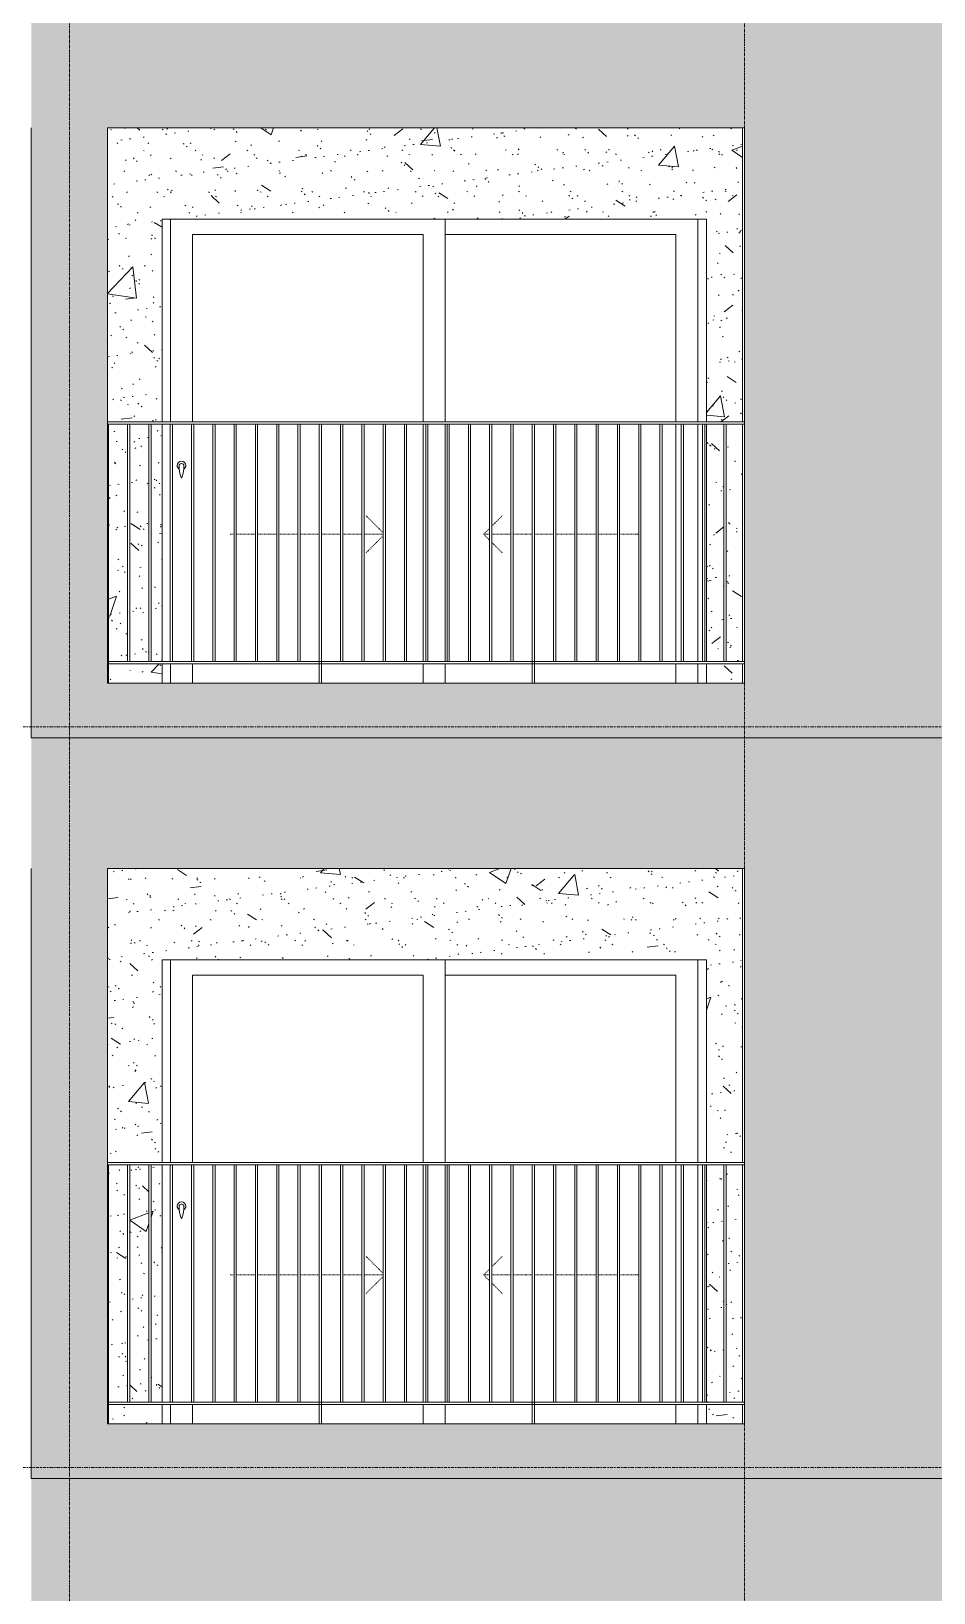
# Model space of a CAD drawing. Header units: millimetres. Extents: x 9199 to 175431, y -4466 to 35300.
# Drawn here: x 45162 to 49306, y 18625 to 25793 of the extents above; entities that cross this region are included whole.
import ezdxf

# ---------------------------------------------------------------- set-up
doc = ezdxf.new("R2010")
doc.units = ezdxf.units.MM
for name, pattern in [('Centre', [31.75, 6.35, -4.7625, 15.875, -4.7625]), ('Dash', [6, 3, -3]), ('Grid Line', [22.225, 12.7, -3.175, 3.175, -3.175])]:
    doc.linetypes.add(name, pattern=pattern)
for name, color, linetype, lineweight in [('0-1', 7, 'Continuous', 5), ('A-DOOR', 31, 'Continuous', 9), ('A-DOOR-FRAM', 31, 'Continuous', 9), ('A-DOOR-HDLN', 31, 'Dash', 18), ('A-FLOR-HRAL', 11, 'Continuous', 9), ('A-FLOR-LEVL-2', 51, 'Centre', 9), ('A-WALL', 113, 'Continuous', 9), ('A-WALL-PATT', 111, 'Continuous', 9), ('A-WALL-PATT-1', 9, 'Continuous', 9), ('A-WALL-PATT-2', 111, 'Continuous', 5), ('I-WALL-1', 7, 'Continuous', 9), ('S-GRID-1', 1, 'Grid Line', 9)]:
    doc.layers.add(name, color=color, linetype=linetype, lineweight=lineweight)
pattern_1 = [(50, (51388.9, 1200), (1093.104, -95.634), [114.3, -1257.3]), (355, (51388.9, 1200), (-211.46, 1146.34), [91.44, -1005.84]), (100.451, (51480, 1192), (881.656, 1050.7), [97.14, -1068.54]), (46.184, (51389, 1504.8), (1626.475, -252.26), [171.45, -1885.95]), (96.636, (51524.5, 1483.8), (1424.42, 1484.57), [145.71, -1602.81]), (351.184, (51389, 1504.8), (1424.43, 1484.55), [137.16, -1508.76]), (21, (51541.3, 1428.6), (909.686, -613.59), [114.3, -1257.3]), (326, (51541.3, 1428.6), (370.81, 1105.13), [91.44, -1005.84]), (71.451, (51617.1, 1377.5), (1280.503, 491.53), [97.14, -1068.54]), (37.5, (51388.93, 1200), (18.5313, 507.33), [50.292, -943.356, 50.292, -970.788, -1009.65]), (37.5, (51388.93, 1200), (18.5313, 507.33), [-2014.728, 50.292, -959.358]), (7.5, (51388.93, 1200), (400.918, 601.084), [50.292, -531.876, 50.292, -920.496, -384.81]), (7.5, (51388.93, 1200), (400.918, 601.084), [-1552.956, 50.292, -334.518]), (327.5, (51049.1, 1200), (813.545, -34.374), [50.292, -330.708, 50.292, -1138.428, -1577.34]), (327.5, (51049.1, 1200), (813.545, -34.374), [-1569.72, 50.292, -1527.048]), (317.5, (50896.7, 1200), (888.775, 152.56), [50.292, -445.008, 50.292, -739.14, -1120.14]), (317.5, (50896.7, 1200), (888.775, 152.56), [-1284.73, 50.29, -1069.85])]
pattern_2 = [(37.5, (51388.93, 1200), (-4.79953, 146.8239), [5.029, -110.795, 5.029, -124.511, -123.825]), (37.5, (51388.93, 1200), (-4.79953, 146.8239), [-245.364, 5.029, -118.796]), (7.5, (51388.93, 1200), (134.8574, 215.0472), [5.029, -57.455, 5.029, -99.365, -40.005]), (7.5, (51388.93, 1200), (134.8574, 215.0472), [-166.878, 5.029, -34.976]), (327.5, (51295.21, 1200), (237.29776, 0.4316), [5.029, -33.071, 5.029, -132.131, -179.07]), (327.5, (51295.21, 1200), (237.29776, 0.4316), [-175.26, 5.029, -174.041]), (317.5, (51295.2, 1200), (229.067, 66.8792), [5.029, -14.021, 5.029, -84.887, -102.87]), (317.5, (51295.2, 1200), (229.067, 66.8792), [-108.966, 5.029, -97.841])]

# ---------------------------------------------------------------- blocks, each defined once
blk = doc.blocks.new('NCV_TKTC_TANG 6 - 8_rvt-1-TKCS_MẶT ĐỨNG HƯỚNG ĐÔNG')
at = {"layer": 'A-WALL-PATT-1'}
h = blk.add_hatch(dxfattribs=at)
h.set_pattern_fill('FP_2', color=256, style=0, pattern_type=2)
h.set_pattern_definition(pattern_1)
h.paths.add_polyline_path([(48416.1, 22800), (48426.9, 22800), (48426.9, 22890), (48262.4, 22890), (48262.4, 22800)])
h.paths.add_polyline_path([(45516.9, 22800), (45762.4, 22800), (45762.4, 22890), (45516.9, 22890), (45516.9, 22803.9)])
h.paths.add_polyline_path([(45614.7, 22900), (45702.4, 22900), (45702.4, 23990), (45614.7, 23990), (45614.7, 23295.5)])
h.paths.add_polyline_path([(45604.7, 22900), (45604.7, 23990), (45516.9, 23990), (45516.9, 22900)])
h.paths.add_polyline_path([(45762.4, 22900), (45762.4, 23990), (45712.4, 23990), (45712.4, 22900)])
h.paths.add_polyline_path([(48408.9, 22900), (48426.9, 22900), (48426.9, 23990), (48351.8, 23990), (48351.8, 22900), (48356.9, 22900)])
h.paths.add_polyline_path([(48262.4, 22900), (48341.8, 22900), (48341.8, 23990), (48262.4, 23990), (48262.4, 23018.2)])
h.paths.add_polyline_path([(45511.9, 23990), (45511.9, 24000), (45762.4, 24000), (45762.4, 24930), (48262.4, 24930), (48262.4, 24000), (48426.9, 24000), (48426.9, 25350), (45511.5, 25350), (45511.5, 23990)])
h = blk.add_hatch(dxfattribs=at)
h.set_pattern_fill('FP_3', color=256, style=0, pattern_type=2)
h.set_pattern_definition(pattern_2)
h.paths.add_polyline_path([(48416.1, 22800), (48426.9, 22800), (48426.9, 22890), (48262.4, 22890), (48262.4, 22800)])
h.paths.add_polyline_path([(45516.9, 22800), (45762.4, 22800), (45762.4, 22890), (45516.9, 22890), (45516.9, 22803.9)])
h.paths.add_polyline_path([(45614.7, 22900), (45702.4, 22900), (45702.4, 23990), (45614.7, 23990), (45614.7, 23295.5)])
h.paths.add_polyline_path([(45604.7, 22900), (45604.7, 23990), (45516.9, 23990), (45516.9, 22900)])
h.paths.add_polyline_path([(45762.4, 22900), (45762.4, 23990), (45712.4, 23990), (45712.4, 22900)])
h.paths.add_polyline_path([(48408.9, 22900), (48426.9, 22900), (48426.9, 23990), (48351.8, 23990), (48351.8, 22900), (48356.9, 22900)])
h.paths.add_polyline_path([(48262.4, 22900), (48341.8, 22900), (48341.8, 23990), (48262.4, 23990), (48262.4, 23018.2)])
h.paths.add_polyline_path([(45511.9, 23990), (45511.9, 24000), (45762.4, 24000), (45762.4, 24930), (48262.4, 24930), (48262.4, 24000), (48426.9, 24000), (48426.9, 25350), (45511.5, 25350), (45511.5, 23990)])
at = {"layer": 'I-WALL-1'}
for p, q in [((48426.9, 24000), (48426.9, 25350)), ((45762.4, 24000), (45762.4, 24930)), ((45762.4, 24930), (48262.4, 24930)), ((48262.4, 24930), (48262.4, 24000)), ((45762.4, 22900), (45762.4, 23990)), ((48262.4, 23990), (48262.4, 22900)), ((48426.9, 22900), (48426.9, 23990)), ((45762.4, 22800), (45762.4, 22890)), ((48262.4, 22890), (48262.4, 22800)), ((48426.9, 22800), (48426.9, 22890))]:
    blk.add_line(p, q, dxfattribs=at)
blk = doc.blocks.new('NCV_TKTC_TANG 6 - 8_rvt-3-TKCS_MẶT ĐỨNG HƯỚNG ĐÔNG')
at = {"layer": 'A-WALL-PATT-1'}
h = blk.add_hatch(dxfattribs=at)
h.set_pattern_fill('FP_2', color=256, style=0, pattern_type=2)
h.set_pattern_definition(pattern_1)
h.paths.add_polyline_path([(48416.1, 19400), (48426.9, 19400), (48426.9, 19490), (48262.4, 19490), (48262.4, 19400)])
h.paths.add_polyline_path([(45762.4, 19400), (45762.4, 19490), (45516.9, 19490), (45516.9, 19400)])
h.paths.add_polyline_path([(45614.7, 19500), (45702.4, 19500), (45702.4, 20590), (45614.7, 20590), (45614.7, 20049.5)])
h.paths.add_polyline_path([(45604.7, 19500), (45604.7, 20590), (45516.9, 20590), (45516.9, 19500)])
h.paths.add_polyline_path([(45762.4, 19500), (45762.4, 20590), (45712.4, 20590), (45712.4, 19500)])
h.paths.add_polyline_path([(48408.9, 19500), (48426.9, 19500), (48426.9, 20590), (48351.8, 20590), (48351.8, 19500), (48356.9, 19500)])
h.paths.add_polyline_path([(48262.4, 19500), (48341.8, 19500), (48341.8, 20590), (48262.4, 20590), (48262.4, 19618.2)])
h.paths.add_polyline_path([(45511.9, 20590), (45511.9, 20600), (45762.4, 20600), (45762.4, 21530), (48262.4, 21530), (48262.4, 20600), (48426.9, 20600), (48426.9, 21950), (45511.5, 21950), (45511.5, 20590)])
h = blk.add_hatch(dxfattribs=at)
h.set_pattern_fill('FP_3', color=256, style=0, pattern_type=2)
h.set_pattern_definition(pattern_2)
h.paths.add_polyline_path([(48416.1, 19400), (48426.9, 19400), (48426.9, 19490), (48262.4, 19490), (48262.4, 19400)])
h.paths.add_polyline_path([(45762.4, 19400), (45762.4, 19490), (45516.9, 19490), (45516.9, 19400)])
h.paths.add_polyline_path([(45614.7, 19500), (45702.4, 19500), (45702.4, 20590), (45614.7, 20590), (45614.7, 20049.5)])
h.paths.add_polyline_path([(45604.7, 19500), (45604.7, 20590), (45516.9, 20590), (45516.9, 19500)])
h.paths.add_polyline_path([(45762.4, 19500), (45762.4, 20590), (45712.4, 20590), (45712.4, 19500)])
h.paths.add_polyline_path([(48408.9, 19500), (48426.9, 19500), (48426.9, 20590), (48351.8, 20590), (48351.8, 19500), (48356.9, 19500)])
h.paths.add_polyline_path([(48262.4, 19500), (48341.8, 19500), (48341.8, 20590), (48262.4, 20590), (48262.4, 19618.2)])
h.paths.add_polyline_path([(45511.9, 20590), (45511.9, 20600), (45762.4, 20600), (45762.4, 21530), (48262.4, 21530), (48262.4, 20600), (48426.9, 20600), (48426.9, 21950), (45511.5, 21950), (45511.5, 20590)])
at = {"layer": 'I-WALL-1'}
for p, q in [((48426.9, 20600), (48426.9, 21950)), ((45762.4, 20600), (45762.4, 21530)), ((45762.4, 21530), (48262.4, 21530)), ((48262.4, 21530), (48262.4, 20600)), ((45762.4, 19500), (45762.4, 20590)), ((48262.4, 20590), (48262.4, 19500)), ((48426.9, 19500), (48426.9, 20590)), ((45762.4, 19400), (45762.4, 19490)), ((48262.4, 19490), (48262.4, 19400)), ((48426.9, 19400), (48426.9, 19490))]:
    blk.add_line(p, q, dxfattribs=at)
blk = doc.blocks.new('Railing - 10mm-1251313-TKCS_MẶT ĐỨNG HƯỚNG ĐÔNG')
at = {"layer": 'A-FLOR-HRAL'}
for p, q in [((70204.4, 2500), (70204.4, 3590)), ((70214.4, 2500), (70214.4, 3590))]:
    blk.add_line(p, q, dxfattribs=at)
blk = doc.blocks.new('Railing - 50 x 10mm-V52-TKCS_MẶT ĐỨNG HƯỚNG ĐÔNG')
at = {"layer": 'A-FLOR-HRAL'}
for p, q in [((71081.4, 6990), (71091.4, 6990)), ((71081.4, 5800), (71081.4, 6990)), ((71091.4, 5800), (71091.4, 6990))]:
    blk.add_line(p, q, dxfattribs=at)
blk = doc.blocks.new('Railing - 50 x 10mm-V59-TKCS_MẶT ĐỨNG HƯỚNG ĐÔNG')
at = {"layer": 'A-FLOR-HRAL'}
for p in [(22436.9, 6990), (22442.4, 5800)]:
    blk.add_line(p, (22442.4, 6990), dxfattribs=at)
blk = doc.blocks.new('Railing - Railing-3822139-TKCS_MẶT ĐỨNG HƯỚNG ĐÔNG')
at = {"layer": 'A-FLOR-HRAL'}
for p, q in [((45511.9, 19490), (45511.9, 19500)), ((45511.9, 19500), (48436.9, 19500)), ((48436.9, 19490), (45511.9, 19490))]:
    blk.add_line(p, q, dxfattribs=at)
for name, p in [('Railing - 50 x 10mm-V59-TKCS_MẶT ĐỨNG HƯỚNG ĐÔNG', (23074.6, 13600)), ('Railing - 10mm-1251313-TKCS_MẶT ĐỨNG HƯỚNG ĐÔNG', (-24599.7, 17000)), ('Railing - 10mm-1251313-TKCS_MẶT ĐỨNG HƯỚNG ĐÔNG', (-24501.9, 17000)), ('Railing - 10mm-1251313-TKCS_MẶT ĐỨNG HƯỚNG ĐÔNG', (-24404.2, 17000)), ('Railing - 10mm-1251313-TKCS_MẶT ĐỨNG HƯỚNG ĐÔNG', (-24306.4, 17000)), ('Railing - 10mm-1251313-TKCS_MẶT ĐỨNG HƯỚNG ĐÔNG', (-24208.7, 17000)), ('Railing - 10mm-1251313-TKCS_MẶT ĐỨNG HƯỚNG ĐÔNG', (-24110.9, 17000)), ('Railing - 10mm-1251313-TKCS_MẶT ĐỨNG HƯỚNG ĐÔNG', (-24013.2, 17000)), ('Railing - 10mm-1251313-TKCS_MẶT ĐỨNG HƯỚNG ĐÔNG', (-23915.4, 17000)), ('Railing - 10mm-1251313-TKCS_MẶT ĐỨNG HƯỚNG ĐÔNG', (-23817.7, 17000)), ('Railing - 50 x 10mm-V52-TKCS_MẶT ĐỨNG HƯỚNG ĐÔNG', (-24596.9, 13600)), ('Railing - 10mm-1251313-TKCS_MẶT ĐỨNG HƯỚNG ĐÔNG', (-23622.2, 17000)), ('Railing - 10mm-1251313-TKCS_MẶT ĐỨNG HƯỚNG ĐÔNG', (-23524.4, 17000)), ('Railing - 10mm-1251313-TKCS_MẶT ĐỨNG HƯỚNG ĐÔNG', (-23426.6, 17000)), ('Railing - 10mm-1251313-TKCS_MẶT ĐỨNG HƯỚNG ĐÔNG', (-23328.9, 17000)), ('Railing - 10mm-1251313-TKCS_MẶT ĐỨNG HƯỚNG ĐÔNG', (-23231.1, 17000)), ('Railing - 10mm-1251313-TKCS_MẶT ĐỨNG HƯỚNG ĐÔNG', (-23133.4, 17000)), ('Railing - 10mm-1251313-TKCS_MẶT ĐỨNG HƯỚNG ĐÔNG', (-23035.6, 17000)), ('Railing - 10mm-1251313-TKCS_MẶT ĐỨNG HƯỚNG ĐÔNG', (-22937.9, 17000)), ('Railing - 10mm-1251313-TKCS_MẶT ĐỨNG HƯỚNG ĐÔNG', (-22840.1, 17000)), ('Railing - 50 x 10mm-V52-TKCS_MẶT ĐỨNG HƯỚNG ĐÔNG', (-23619.4, 13600)), ('Railing - 10mm-1251313-TKCS_MẶT ĐỨNG HƯỚNG ĐÔNG', (-22644.6, 17000)), ('Railing - 10mm-1251313-TKCS_MẶT ĐỨNG HƯỚNG ĐÔNG', (-22546.9, 17000)), ('Railing - 10mm-1251313-TKCS_MẶT ĐỨNG HƯỚNG ĐÔNG', (-22449.1, 17000)), ('Railing - 10mm-1251313-TKCS_MẶT ĐỨNG HƯỚNG ĐÔNG', (-22351.4, 17000)), ('Railing - 10mm-1251313-TKCS_MẶT ĐỨNG HƯỚNG ĐÔNG', (-22253.6, 17000)), ('Railing - 10mm-1251313-TKCS_MẶT ĐỨNG HƯỚNG ĐÔNG', (-22155.9, 17000)), ('Railing - 10mm-1251313-TKCS_MẶT ĐỨNG HƯỚNG ĐÔNG', (-22058.1, 17000)), ('Railing - 10mm-1251313-TKCS_MẶT ĐỨNG HƯỚNG ĐÔNG', (-21960.3, 17000)), ('Railing - 10mm-1251313-TKCS_MẶT ĐỨNG HƯỚNG ĐÔNG', (-21862.6, 17000))]:
    blk.add_blockref(name, p)
blk = doc.blocks.new('Top Rail Type - Top Rail_Internal_-3822142-TKCS_MẶT ĐỨNG HƯỚNG ĐÔNG')
at = {"layer": 'A-FLOR-HRAL'}
for p, q in [((45511.9, 20590), (45511.9, 20600)), ((48436.9, 20600), (45511.9, 20600)), ((45511.9, 20590), (48436.9, 20590))]:
    blk.add_line(p, q, dxfattribs=at)
blk = doc.blocks.new('DEG_02-DEG_03 - DEG_02-2500x2400mm-CỬA ĐI 02 CÁNH TRƯỢT-V60-TKCS_MẶT ĐỨNG HƯỚNG ĐÔNG')
at = {"layer": 'A-DOOR'}
for p, q in [((45801.9, 7000), (45801.9, 7930)), ((47061.9, 7930), (47061.9, 7000)), ((45901.9, 7860), (46961.9, 7860)), ((45901.9, 7860), (45901.9, 7000)), ((46961.9, 7000), (46961.9, 7860)), ((47061.9, 7860), (48121.9, 7860)), ((48121.9, 7000), (48121.9, 7860)), ((46961.9, 5900), (46961.9, 6990)), ((47061.9, 6990), (47061.9, 5900)), ((48121.9, 5900), (48121.9, 6990)), ((45801.9, 5800), (45801.9, 5890)), ((45901.9, 5890), (45901.9, 5800)), ((46961.9, 5800), (46961.9, 5890)), ((47061.9, 5890), (47061.9, 5800)), ((48121.9, 5800), (48121.9, 5890))]:
    blk.add_line(p, q, dxfattribs=at)
at = {"layer": 'A-DOOR', "flags": 128}
blk.add_lwpolyline([(45853.4, 6808.7), (45853.4, 6808.7), (45853.4, 6808.7), (45853.4, 6808.7), (45853.4, 6808.7), (45853.4, 6808.7), (45853.4, 6808.7), (45853.4, 6808.7), (45853.3, 6808.7), (45853.3, 6808.7), (45853.3, 6808.7), (45853.3, 6808.7), (45853.2, 6808.7), (45853.2, 6808.7), (45853.2, 6808.7), (45853.1, 6808.7), (45853.1, 6808.7), (45853.1, 6808.7), (45853, 6808.7), (45853, 6808.7), (45852.9, 6808.7), (45852.9, 6808.7), (45852.8, 6808.7), (45852.8, 6808.7), (45852.7, 6808.7), (45852.7, 6808.7), (45852.6, 6808.7), (45852.6, 6808.7), (45852.5, 6808.7), (45852.5, 6808.7), (45852.4, 6808.7), (45852.4, 6808.7), (45852.3, 6808.7), (45852.2, 6808.7), (45852.2, 6808.7), (45852.1, 6808.7), (45852.1, 6808.7), (45852, 6808.7), (45852, 6808.7), (45851.9, 6808.7), (45851.8, 6808.7), (45851.8, 6808.7), (45851.7, 6808.7), (45851.7, 6808.7), (45851.6, 6808.7), (45851.5, 6808.7), (45851.5, 6808.7), (45851.4, 6808.7), (45851.4, 6808.7), (45851.3, 6808.7), (45851.3, 6808.7), (45851.2, 6808.7), (45851.2, 6808.7), (45851.1, 6808.7), (45851.1, 6808.7), (45851, 6808.7), (45851, 6808.7), (45850.9, 6808.7), (45850.9, 6808.7), (45850.8, 6808.7), (45850.8, 6808.7), (45850.8, 6808.7), (45850.7, 6808.7), (45850.7, 6808.7), (45850.7, 6808.7), (45850.6, 6808.7), (45850.6, 6808.7), (45850.6, 6808.7), (45850.5, 6808.7), (45850.5, 6808.7), (45850.5, 6808.7), (45850.5, 6808.7), (45850.5, 6808.7), (45850.5, 6808.7), (45850.5, 6808.7), (45850.4, 6808.7), (45850.4, 6808.7)], dxfattribs=at)
at = {"layer": 'A-DOOR'}
for centre, radius, start, end in [((45851.9, 6800), 20, 0, 180), ((45851.9, 6800), 20, 180, 240), ((45850.4, 6799.2), 9.45, 90, 180), ((46005.7, 6799.2), 164.8, 180, 199.13397), ((45852.3, 6746), 2.34, 199.13397, 261.03098), ((45851.6, 6746), 2.34, 278.96902, 340.86603), ((45853.4, 6799.2), 9.45, 0, 90), ((45698.1, 6799.2), 164.8, 340.86603, 0), ((45851.9, 6800), 20, 300, 360)]:
    blk.add_arc(centre, radius, start, end, dxfattribs=at)
at = {"layer": 'A-DOOR-FRAM'}
for p, q in [((45801.9, 7930), (45801.9, 7000)), ((48221.9, 7930), (48221.9, 7000)), ((48261.9, 7000), (48261.9, 7930)), ((48221.9, 6990), (48221.9, 5900)), ((48261.9, 5900), (48261.9, 6990)), ((45801.9, 5890), (45801.9, 5800)), ((48221.9, 5890), (48221.9, 5800)), ((48261.9, 5800), (48261.9, 5890))]:
    blk.add_line(p, q, dxfattribs=at)
at = {"layer": 'A-DOOR-HDLN'}
for p, q in [((46777.7, 6491.2), (46699.8, 6569.1)), ((47276.5, 6521.5), (47324, 6569.1)), ((46074.7, 6484.2), (46093.5, 6484.2)), ((46103.5, 6484.2), (46191.2, 6484.2)), ((46201.2, 6484.2), (46289, 6484.2)), ((46299, 6484.2), (46386.7, 6484.2)), ((46396.7, 6484.2), (46484.5, 6484.2)), ((46494.5, 6484.2), (46582.2, 6484.2)), ((46592.2, 6484.2), (46680, 6484.2)), ((46690, 6484.2), (46777.7, 6484.2)), ((46777.7, 6477.3), (46699.8, 6399.4)), ((47239.2, 6484.2), (47266.5, 6511.5)), ((47239.2, 6484.2), (47266.5, 6456.9)), ((47266.5, 6484.2), (47239.2, 6484.2)), ((47364.3, 6484.2), (47276.5, 6484.2)), ((47462, 6484.2), (47374.3, 6484.2)), ((47559.8, 6484.2), (47472, 6484.2)), ((47657.5, 6484.2), (47569.8, 6484.2)), ((47755.3, 6484.2), (47667.5, 6484.2)), ((47853, 6484.2), (47765.3, 6484.2)), ((47949.2, 6484.2), (47863, 6484.2)), ((47276.5, 6446.9), (47324, 6399.4))]:
    blk.add_line(p, q, dxfattribs=at)
blk = doc.blocks.new('Railing - Railing-3825388-TKCS_MẶT ĐỨNG HƯỚNG ĐÔNG')
at = {"layer": 'A-FLOR-HRAL'}
for p, q in [((45511.9, 22890), (45511.9, 22900)), ((45511.9, 22900), (48436.9, 22900)), ((48436.9, 22890), (45511.9, 22890))]:
    blk.add_line(p, q, dxfattribs=at)
for name, p in [('Railing - 50 x 10mm-V59-TKCS_MẶT ĐỨNG HƯỚNG ĐÔNG', (23074.6, 17000)), ('Railing - 10mm-1251313-TKCS_MẶT ĐỨNG HƯỚNG ĐÔNG', (-24599.7, 20400)), ('Railing - 10mm-1251313-TKCS_MẶT ĐỨNG HƯỚNG ĐÔNG', (-24501.9, 20400)), ('Railing - 10mm-1251313-TKCS_MẶT ĐỨNG HƯỚNG ĐÔNG', (-24404.2, 20400)), ('Railing - 10mm-1251313-TKCS_MẶT ĐỨNG HƯỚNG ĐÔNG', (-24306.4, 20400)), ('Railing - 10mm-1251313-TKCS_MẶT ĐỨNG HƯỚNG ĐÔNG', (-24208.7, 20400)), ('Railing - 10mm-1251313-TKCS_MẶT ĐỨNG HƯỚNG ĐÔNG', (-24110.9, 20400)), ('Railing - 10mm-1251313-TKCS_MẶT ĐỨNG HƯỚNG ĐÔNG', (-24013.2, 20400)), ('Railing - 10mm-1251313-TKCS_MẶT ĐỨNG HƯỚNG ĐÔNG', (-23915.4, 20400)), ('Railing - 10mm-1251313-TKCS_MẶT ĐỨNG HƯỚNG ĐÔNG', (-23817.7, 20400)), ('Railing - 50 x 10mm-V52-TKCS_MẶT ĐỨNG HƯỚNG ĐÔNG', (-24596.9, 17000)), ('Railing - 10mm-1251313-TKCS_MẶT ĐỨNG HƯỚNG ĐÔNG', (-23622.2, 20400)), ('Railing - 10mm-1251313-TKCS_MẶT ĐỨNG HƯỚNG ĐÔNG', (-23524.4, 20400)), ('Railing - 10mm-1251313-TKCS_MẶT ĐỨNG HƯỚNG ĐÔNG', (-23426.6, 20400)), ('Railing - 10mm-1251313-TKCS_MẶT ĐỨNG HƯỚNG ĐÔNG', (-23328.9, 20400)), ('Railing - 10mm-1251313-TKCS_MẶT ĐỨNG HƯỚNG ĐÔNG', (-23231.1, 20400)), ('Railing - 10mm-1251313-TKCS_MẶT ĐỨNG HƯỚNG ĐÔNG', (-23133.4, 20400)), ('Railing - 10mm-1251313-TKCS_MẶT ĐỨNG HƯỚNG ĐÔNG', (-23035.6, 20400)), ('Railing - 10mm-1251313-TKCS_MẶT ĐỨNG HƯỚNG ĐÔNG', (-22937.9, 20400)), ('Railing - 10mm-1251313-TKCS_MẶT ĐỨNG HƯỚNG ĐÔNG', (-22840.1, 20400)), ('Railing - 50 x 10mm-V52-TKCS_MẶT ĐỨNG HƯỚNG ĐÔNG', (-23619.4, 17000)), ('Railing - 10mm-1251313-TKCS_MẶT ĐỨNG HƯỚNG ĐÔNG', (-22644.6, 20400)), ('Railing - 10mm-1251313-TKCS_MẶT ĐỨNG HƯỚNG ĐÔNG', (-22546.9, 20400)), ('Railing - 10mm-1251313-TKCS_MẶT ĐỨNG HƯỚNG ĐÔNG', (-22449.1, 20400)), ('Railing - 10mm-1251313-TKCS_MẶT ĐỨNG HƯỚNG ĐÔNG', (-22351.4, 20400)), ('Railing - 10mm-1251313-TKCS_MẶT ĐỨNG HƯỚNG ĐÔNG', (-22253.6, 20400)), ('Railing - 10mm-1251313-TKCS_MẶT ĐỨNG HƯỚNG ĐÔNG', (-22155.9, 20400)), ('Railing - 10mm-1251313-TKCS_MẶT ĐỨNG HƯỚNG ĐÔNG', (-22058.1, 20400)), ('Railing - 10mm-1251313-TKCS_MẶT ĐỨNG HƯỚNG ĐÔNG', (-21960.3, 20400)), ('Railing - 10mm-1251313-TKCS_MẶT ĐỨNG HƯỚNG ĐÔNG', (-21862.6, 20400))]:
    blk.add_blockref(name, p)
blk = doc.blocks.new('Top Rail Type - Top Rail_Internal_-3825391-TKCS_MẶT ĐỨNG HƯỚNG ĐÔNG')
at = {"layer": 'A-FLOR-HRAL'}
for p, q in [((45511.9, 23990), (45511.9, 24000)), ((48436.9, 24000), (45511.9, 24000)), ((45511.9, 23990), (48436.9, 23990))]:
    blk.add_line(p, q, dxfattribs=at)

msp = doc.modelspace()

# ---------------------------------------------------------------- hatches: boundary and pattern name
at = {"layer": 'A-WALL-PATT'}
h = msp.add_hatch(color=256, dxfattribs=at)
h.paths.add_polyline_path([(45161.9, 22550), (48636.9, 22550), (48636.9, 25950), (45161.9, 25950), (45161.9, 23295.5)])
h.paths.add_polyline_path([(45511.5, 22800), (45511.5, 25350), (48436.9, 25350), (48436.9, 22800), (45838.9, 22800)])
h = msp.add_hatch(color=256, dxfattribs=at)
h.paths.add_polyline_path([(45161.9, 19150), (48636.9, 19150), (48636.9, 22550), (45161.9, 22550), (45161.9, 20049.5)])
h.paths.add_polyline_path([(45511.5, 19400), (45511.5, 21950), (48436.9, 21950), (48436.9, 19400), (45838.9, 19400)])
h = msp.add_hatch(color=256, dxfattribs=at)
h.paths.add_polyline_path([(45838.9, 15750), (48636.9, 15750), (48636.9, 19150), (45161.9, 19150), (45161.9, 15750)])
h.paths.add_polyline_path([(46897, 16000), (45511.5, 16000), (45511.5, 18550), (48436.9, 18550), (48436.9, 16000)])
at = {"layer": 'A-WALL-PATT-2'}
h = msp.add_hatch(color=256, dxfattribs=at)
h.paths.add_polyline_path([(49013.4, 22550), (51746.9, 22550), (51746.9, 25350), (51736.9, 25350), (51736.9, 25950), (48636.9, 25950), (48636.9, 22550)])
h.paths.add_polyline_path([(49678.3, 23514.4), (49637.4, 23514.4), (49637.4, 24914.4), (51037.4, 24914.4), (51037.4, 23514.4), (50996.4, 23514.4)])
h = msp.add_hatch(color=256, dxfattribs=at)
h.paths.add_polyline_path([(48636.9, 19150), (51746.9, 19150), (51746.9, 21950), (51736.9, 21950), (51736.9, 22550), (48636.9, 22550), (48636.9, 20049.5)])
h.paths.add_polyline_path([(50996.4, 20114.4), (49637.4, 20114.4), (49637.4, 21514.4), (51037.4, 21514.4), (51037.4, 20114.4)])
h = msp.add_hatch(color=256, dxfattribs=at)
h.paths.add_polyline_path([(48636.9, 15750), (51746.9, 15750), (51746.9, 18550), (51736.9, 18550), (51736.9, 19150), (48636.9, 19150), (48636.9, 16803.4)])
h.paths.add_polyline_path([(50996.4, 16714.4), (49637.4, 16714.4), (49637.4, 18114.4), (51037.4, 18114.4), (51037.4, 16714.4)])

# ---------------------------------------------------------------- linework, layer by layer
at = {"layer": 'A-FLOR-LEVL-2'}
for p, q in [((9199.1, 22600), (84597.8, 22600)), ((9199.1, 19200), (84597.8, 19200))]:
    msp.add_line(p, q, dxfattribs=at)
at = {"layer": 'A-WALL'}
for p, q in [((45161.9, 25350), (45161.9, 22550)), ((45511.5, 22800), (45511.5, 25350)), ((45511.5, 25350), (48436.9, 25350)), ((48436.9, 25350), (48436.9, 22800)), ((48436.9, 22800), (45511.5, 22800)), ((51736.9, 22550), (45161.9, 22550)), ((45161.9, 22550), (51736.9, 22550)), ((45161.9, 21950), (45161.9, 19150)), ((45511.5, 19400), (45511.5, 21950)), ((45511.5, 21950), (48436.9, 21950)), ((48436.9, 21950), (48436.9, 19400)), ((48436.9, 19400), (45511.5, 19400)), ((51736.9, 19150), (45161.9, 19150)), ((45161.9, 19150), (51736.9, 19150))]:
    msp.add_line(p, q, dxfattribs=at)
at = {"layer": 'S-GRID-1'}
for p, q in [((45336.9, 3359.4), (45336.9, 30542.5)), ((48436.9, 1454.4), (48436.9, 30542.5))]:
    msp.add_line(p, q, dxfattribs=at)

# ---------------------------------------------------------------- block references
at = {"layer": '0-1'}
for name in ['NCV_TKTC_TANG 6 - 8_rvt-1-TKCS_MẶT ĐỨNG HƯỚNG ĐÔNG', 'NCV_TKTC_TANG 6 - 8_rvt-3-TKCS_MẶT ĐỨNG HƯỚNG ĐÔNG']:
    msp.add_blockref(name, (0, 0), dxfattribs=at)
at = {"layer": 'A-DOOR'}
for p in [(0, 17000), (0, 13600)]:
    msp.add_blockref('DEG_02-DEG_03 - DEG_02-2500x2400mm-CỬA ĐI 02 CÁNH TRƯỢT-V60-TKCS_MẶT ĐỨNG HƯỚNG ĐÔNG', p, dxfattribs=at)
at = {"layer": 'A-FLOR-HRAL'}
for name in ['Railing - Railing-3825388-TKCS_MẶT ĐỨNG HƯỚNG ĐÔNG', 'Top Rail Type - Top Rail_Internal_-3825391-TKCS_MẶT ĐỨNG HƯỚNG ĐÔNG', 'Railing - Railing-3822139-TKCS_MẶT ĐỨNG HƯỚNG ĐÔNG', 'Top Rail Type - Top Rail_Internal_-3822142-TKCS_MẶT ĐỨNG HƯỚNG ĐÔNG']:
    msp.add_blockref(name, (0, 0), dxfattribs=at)

doc.saveas('drawing.dxf')
